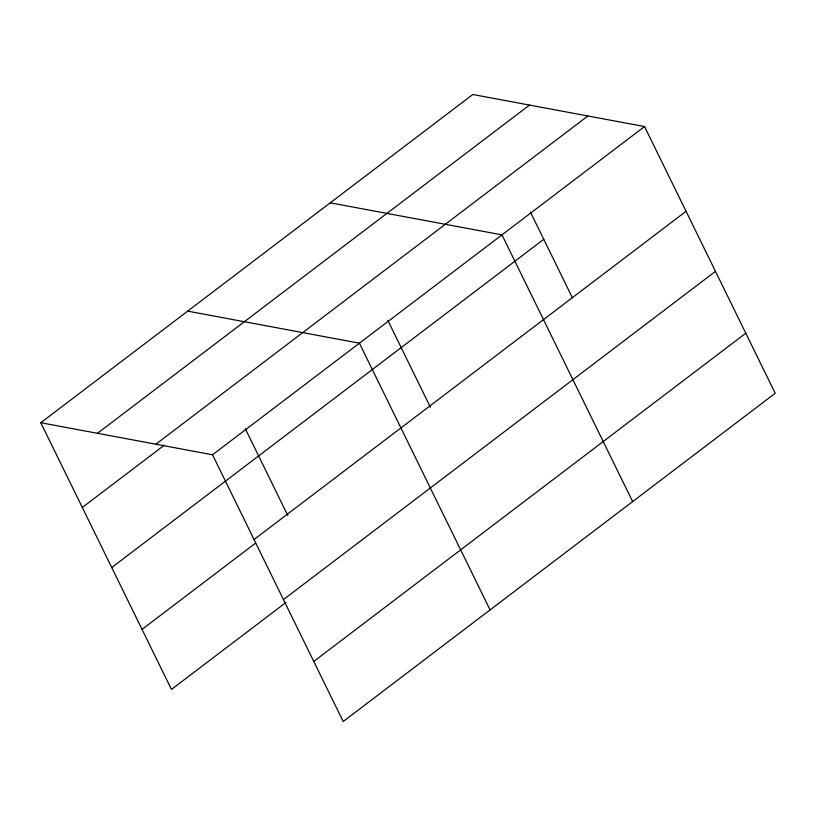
<?xml version="1.0" encoding="UTF-8"?>
<svg xmlns="http://www.w3.org/2000/svg" width="816" height="816" viewBox="0 0 816 816"><rect width="100%" height="100%" fill="white"/><g stroke="black" fill="none" stroke-linecap="round" stroke-linejoin="round"><path stroke-width="1.22" d="M40.8 422.729L472.811 94.503L644.538 126.551L775.2 393.271L343.189 721.497L212.527 454.787L40.8 422.729L171.462 689.449L285.926 602.473M97.471 433.306L529.482 105.08M155.856 444.21L587.867 115.974M82.314 507.481L164.373 445.138M212.527 454.787L644.538 126.551M111.731 567.528L543.752 239.302M254.041 539.529L686.052 211.303M142.045 629.401L255.5 543.201M283.458 599.576L715.469 271.351M313.772 661.45L745.783 333.214M330.245 202.817L501.973 234.865L632.635 501.585M187.68 311.131L359.407 343.189L490.069 609.899M530.431 212.109L572.404 297.789M387.865 320.423L430.389 407.235M245.3 428.737L287.824 515.549"/></g></svg>
